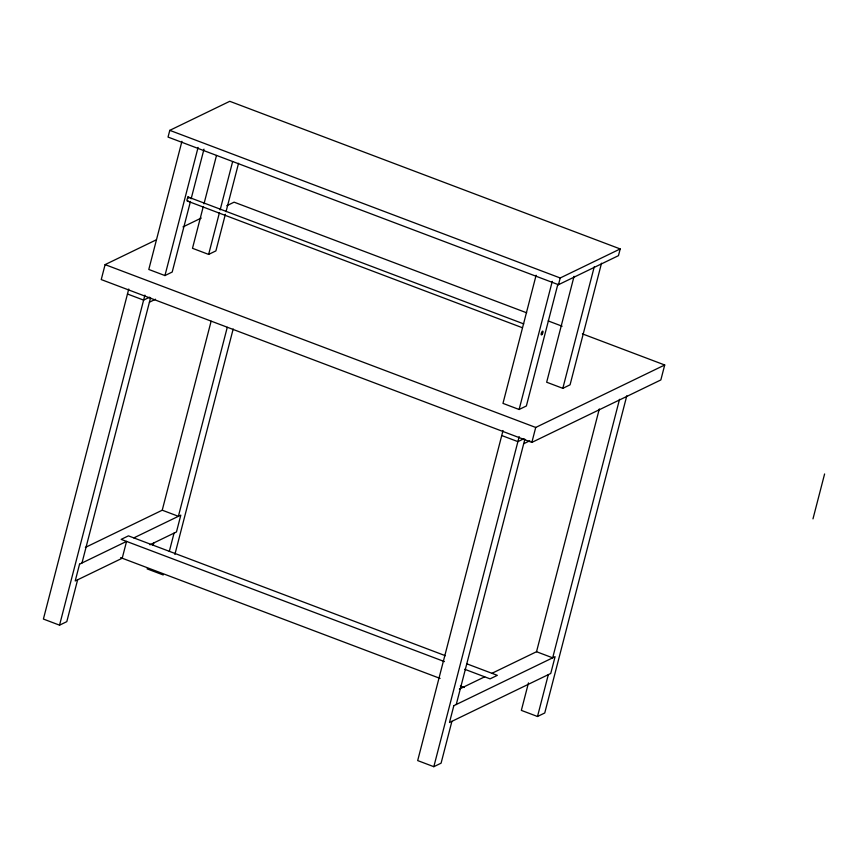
<?xml version="1.0" encoding="UTF-8"?>
<svg xmlns="http://www.w3.org/2000/svg" width="868" height="868" viewBox="0 0 868 868"><rect width="100%" height="100%" fill="white"/><g stroke="black" fill="none" stroke-linecap="round" stroke-linejoin="round"><path stroke-width="1.3" d="M156.218 239.872L105.104 264.621L101.241 279.572L531.856 442.398L660.852 379.934L664.714 364.994L582.395 333.865M128.757 289.022L43.4 619.058L59.545 625.166L66.803 621.651L77.621 579.813M169.792 130.352L168.045 137.079L558.471 284.704L618.461 255.659L620.197 248.942L229.77 101.306L169.792 130.352L560.218 277.977L620.197 248.942M181.933 141.31L148.797 269.46L164.942 275.568L172.2 272.053L190.461 201.441M59.545 625.166L144.902 295.131M81.972 562.996L150.576 297.713M164.942 275.568L198.088 147.408M191.134 198.826L203.991 149.133M203.307 206.454L192.49 248.302L208.635 254.411L215.893 250.895L225.365 214.277M203.991 203.839L216.501 155.459M208.635 254.411L219.463 212.562M220.136 209.947L232.646 161.567M226.038 211.662L238.548 163.282M153.169 545.321L153.842 542.706M85.368 547.426L162.229 510.21L211.119 321.225M169.314 551.43L174.045 533.126M227.264 327.334L178.396 516.308L162.251 510.2M174.891 554.413L233.188 328.972M536.12 275.232L502.973 403.381L519.118 409.49L526.377 405.974L557.831 284.357M503.028 430.539L417.682 760.585L433.826 766.694L441.085 763.178L451.902 721.33M519.118 409.49L552.265 281.341M433.826 766.694L519.183 436.647M558.471 284.704L560.218 277.977M456.253 704.512L524.858 439.241M574.063 276.306L546.666 382.224L562.822 388.332L570.07 384.817L601.524 263.199M531.856 442.398L535.719 427.447L664.714 364.994M562.822 388.332L594.276 266.715M528.46 682.921L521.353 710.382L537.498 716.491L544.757 712.975L626.794 395.786M491.939 673.308L536.533 651.716L599.311 408.947M537.498 716.491L548.326 674.642M619.535 399.302L552.677 657.835L536.522 651.727M812.98 518.869L824.6 473.961M182.985 226.917L201.246 218.074M226.798 205.705L234.1 202.168L526.659 312.795M149.665 297.181L143.611 300.111L127.466 294.002M149.415 302.205L155.524 299.243M133.813 537.9L180.815 515.136L176.464 531.954L149.958 544.789M523.936 438.698L517.892 441.628L501.747 435.53M523.697 443.722L529.805 440.77M459.378 689.083L484.691 676.823M548.196 320.932L562.128 326.205M187.64 196.83L523.729 323.905M187.553 201.116L522.373 327.724M105.104 264.621L535.719 427.447M445.349 655.698L128.431 535.86L121.173 539.375L444.438 661.6M466.897 663.846L497.321 675.347L490.073 678.863L464.716 669.271M120.63 557.625L440.087 678.418M460.365 686.089L464.174 687.521M147.083 568.865L163.227 574.963M187.879 200.508A2.029 0.651 -69.3 0 1 186.956 200.226A2.029 0.651 -69.3 0 1 188.074 197.459A2.029 0.651 -69.3 0 1 188.801 198.219M79.552 564.167L75.212 580.974L122.214 558.222L126.554 541.404L79.552 564.167M453.834 705.684L449.483 722.501L550.746 673.47L555.097 656.664L453.834 705.684M542.066 334.43A2.029 0.651 -69.3 0 0 542.901 331.196A2.029 0.651 -69.3 0 0 541.274 333.399A2.029 0.651 -69.3 0 0 542.066 334.43"/></g></svg>
